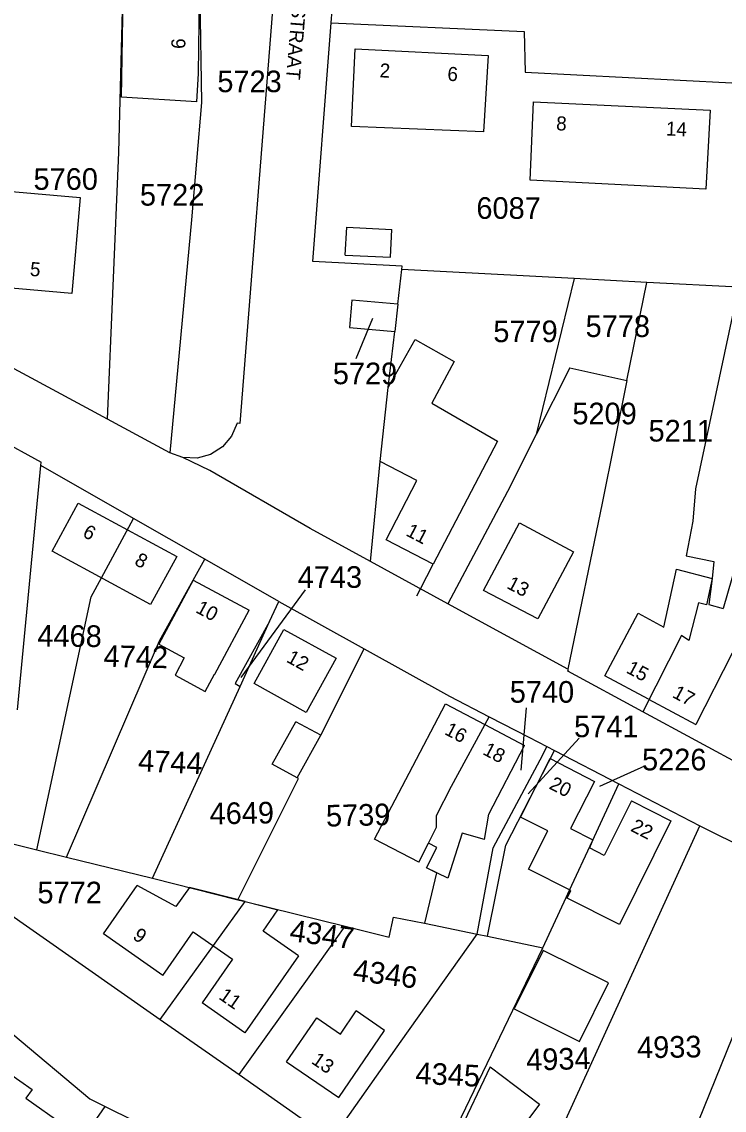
# Model space of a CAD drawing. Extents: x 191922 to 199923, y 328959 to 333350.
# Drawn here: x 197017.7 to 197105.3, y 330624.1 to 330759.9 of the extents above; entities that cross this region are included whole.
import ezdxf

# ---------------------------------------------------------------- set-up
doc = ezdxf.new("R2010")
doc.units = 0
for name, color, linetype in [('bouwvlak', 7, 'Continuous'), ('enkelbestemming', 7, 'Continuous'), ('Level 6', 7, 'Continuous'), ('maatvoering - maximum aantal wooneenheden', 7, 'Continuous'), ('Maatvoering_symbolen', 7, 'Continuous'), ('recreatiewoning', 7, 'Continuous')]:
    doc.layers.add(name, color=color, linetype=linetype)

msp = doc.modelspace()

# ---------------------------------------------------------------- linework, layer by layer
at = {"layer": 'bouwvlak'}
for p, q in [((197059.36, 330717.84), (197061.46, 330722.9)), ((197053.02, 330688.99), (197044.99, 330678.07)), ((197080.55, 330674.28), (197079.9, 330666.52)), ((197087.18, 330670.5), (197080.83, 330663.57)), ((197095.33, 330667.01), (197089.7, 330664.48))]:
    msp.add_line(p, q, dxfattribs=at)
at = {"layer": 'Level 6'}
for p, q in [((197052.09, 330801.89), (197044.86, 330709.76)), ((197039.83, 330765.25), (197040.08, 330749.8)), ((197030.03, 330753.28), (197030.31, 330764.49)), ((197056.26, 330759.74), (197056.62, 330764.5)), ((197053.96, 330729.95), (197056.26, 330759.74)), ((197056.26, 330759.74), (197080.33, 330758.65)), ((197080.33, 330758.65), (197080.44, 330753.58)), ((197029.77, 330743.54), (197030.03, 330753.28)), ((197080.44, 330753.58), (197106.2, 330752.24)), ((197040.08, 330749.8), (197038.83, 330735.16)), ((197028.33, 330710.29), (197029.77, 330743.54)), ((197038.83, 330735.16), (197036.11, 330706.09)), ((197065.09, 330729.39), (197053.96, 330729.95)), ((197064.54, 330724.62), (197065.04, 330728.98)), ((197065.04, 330728.98), (197065.09, 330729.39)), ((197086.57, 330727.83), (197065.04, 330728.98)), ((197086.57, 330727.83), (197081.8, 330708.38)), ((197095.62, 330727.35), (197086.57, 330727.83)), ((197093.13, 330715.12), (197095.62, 330727.35)), ((197107.07, 330726.77), (197095.62, 330727.35)), ((197107.07, 330726.77), (197101.68, 330701.6)), ((197058.82, 330725.14), (197058.55, 330721.71)), ((197064.54, 330724.62), (197058.82, 330725.14)), ((197064.54, 330724.62), (197064.2, 330721.22)), ((197058.55, 330721.71), (197064.2, 330721.22)), ((197063.37, 330714.24), (197064.2, 330721.22)), ((197028.33, 330710.29), (197011.18, 330719.54)), ((197028.33, 330710.29), (197011.18, 330719.54)), ((197086.02, 330716.68), (197081.8, 330708.38)), ((197086.02, 330716.68), (197093.13, 330715.12)), ((197093.13, 330715.12), (197090.03, 330699.83)), ((197062.34, 330705.03), (197063.37, 330714.24)), ((197010.39, 330710.2), (197020.06, 330704.94)), ((197036.11, 330706.09), (197028.33, 330710.29)), ((197036.11, 330706.09), (197028.33, 330710.29)), ((197044.5, 330709.8), (197043.83, 330708.18)), ((197044.86, 330709.76), (197044.5, 330709.8)), ((197043.83, 330708.18), (197042.69, 330706.84)), ((197081.8, 330708.38), (197078.23, 330701.27)), ((197042.69, 330706.84), (197041.21, 330705.89)), ((197037.76, 330705.5), (197036.11, 330706.09)), ((197037.76, 330705.5), (197036.11, 330706.09)), ((197041.11, 330703.89), (197037.76, 330705.5)), ((197041.11, 330703.89), (197037.76, 330705.5)), ((197039.52, 330705.43), (197037.76, 330705.5)), ((197041.21, 330705.89), (197039.52, 330705.43)), ((197017.13, 330674.05), (197020.02, 330704.5)), ((197020.02, 330704.5), (197020.06, 330704.94)), ((197031.57, 330697.91), (197020.02, 330704.5)), ((197061.15, 330692.54), (197062.34, 330705.03)), ((197053.62, 330696.64), (197041.11, 330703.89)), ((197053.62, 330696.64), (197041.11, 330703.89)), ((197101.68, 330701.6), (197101.35, 330697.56)), ((197078.23, 330701.27), (197070.81, 330687.27)), ((197090.03, 330699.83), (197085.78, 330679.1)), ((197027.58, 330690.51), (197031.57, 330697.91)), ((197040.5, 330692.82), (197031.57, 330697.91)), ((197101.35, 330697.56), (197100.52, 330693.26)), ((197061.15, 330692.54), (197053.62, 330696.64)), ((197061.15, 330692.54), (197053.62, 330696.64)), ((197100.52, 330693.26), (197103.98, 330692.55)), ((197034.82, 330682.62), (197040.5, 330692.82)), ((197049.72, 330687.56), (197040.5, 330692.82)), ((197070.81, 330687.27), (197061.15, 330692.54)), ((197070.81, 330687.27), (197061.15, 330692.54)), ((197103.98, 330692.55), (197103.78, 330690.41)), ((197026.3, 330688.13), (197027.58, 330690.51)), ((197103.78, 330690.41), (197103.06, 330687.12)), ((197019.55, 330656.58), (197026.3, 330688.13)), ((197048.57, 330685.04), (197049.72, 330687.56)), ((197049.72, 330687.56), (197060.35, 330681.66)), ((197085.78, 330679.1), (197070.81, 330687.27)), ((197085.78, 330679.1), (197070.81, 330687.27)), ((197102.05, 330687.39), (197100.86, 330682.68)), ((197103.06, 330687.12), (197102.05, 330687.39)), ((197048.57, 330685.04), (197044.26, 330677.3)), ((197044.88, 330676.96), (197048.57, 330685.04)), ((197023.24, 330655.67), (197034.82, 330682.62)), ((197099.95, 330683.29), (197095.12, 330673.77)), ((197100.86, 330682.68), (197099.95, 330683.29)), ((197054.95, 330670.87), (197060.35, 330681.66)), ((197060.35, 330681.66), (197071, 330675.74)), ((197085.76, 330678.85), (197085.85, 330679.07)), ((197085.76, 330678.85), (197085.85, 330679.07)), ((197095.12, 330673.77), (197085.76, 330678.85)), ((197095.12, 330673.77), (197085.76, 330678.85)), ((197085.85, 330679.07), (197085.78, 330679.1)), ((197085.85, 330679.07), (197085.78, 330679.1)), ((197033.94, 330653.02), (197044.88, 330676.96)), ((197044.26, 330677.3), (197044.88, 330676.96)), ((197071, 330675.74), (197075.94, 330673.18)), ((197071.26, 330664.53), (197075.94, 330673.18)), ((197075.94, 330673.18), (197080.91, 330670.61)), ((197108.85, 330666.33), (197095.12, 330673.77)), ((197108.85, 330666.33), (197095.12, 330673.77)), ((197052.02, 330665.57), (197054.95, 330670.87)), ((197080.91, 330670.61), (197083.16, 330669.46)), ((197078.05, 330657.17), (197084.08, 330668.98)), ((197082.64, 330668.44), (197083.16, 330669.46)), ((197083.16, 330669.46), (197084.08, 330668.98)), ((197084.08, 330668.98), (197092.14, 330664.8)), ((197076.47, 330656.8), (197082.64, 330668.44)), ((197044.59, 330650.33), (197052.19, 330665.47)), ((197052.19, 330665.47), (197052.02, 330665.57)), ((197088.85, 330657.71), (197092.14, 330664.8)), ((197092.14, 330664.8), (197102.21, 330659.57)), ((197069.4, 330660.85), (197071.26, 330664.53)), ((197069.4, 330659.41), (197069.4, 330660.85)), ((197068.38, 330657.39), (197069.4, 330659.41)), ((197077.51, 330605.35), (197102.21, 330659.57)), ((197102.21, 330659.57), (197114.46, 330653.43)), ((197015.54, 330657.58), (197019.55, 330656.58)), ((197019.55, 330656.58), (197023.24, 330655.67)), ((197068.15, 330654.32), (197069.41, 330656.84)), ((197069.41, 330656.84), (197068.38, 330657.39)), ((197074.46, 330646.05), (197076.47, 330656.8)), ((197075.73, 330645.79), (197078.05, 330657.17)), ((197085.98, 330651.55), (197088.85, 330657.71)), ((197023.24, 330655.67), (197033.94, 330653.02)), ((197069.4, 330653.71), (197068.15, 330654.32)), ((197033.94, 330653.02), (197044.59, 330650.33)), ((197069.4, 330653.71), (197067.87, 330647.4)), ((197114.46, 330653.43), (197097.4, 330611.3)), ((197012.4, 330651.18), (197034.92, 330635.42)), ((197085.55, 330650.61), (197085.98, 330651.55)), ((197034.92, 330635.42), (197045.5, 330650.11)), ((197044.59, 330650.33), (197045.5, 330650.11)), ((197045.5, 330650.11), (197058, 330647.03)), ((197082.64, 330644.36), (197085.55, 330650.61)), ((197053.51, 330640.71), (197058, 330647.03)), ((197058, 330647.03), (197063.48, 330645.68)), ((197063.48, 330645.68), (197064.03, 330648.19)), ((197064.03, 330648.19), (197067.87, 330647.4)), ((197067.87, 330647.4), (197074.46, 330646.05)), ((197064.99, 330632.7), (197074.46, 330646.05)), ((197074.46, 330646.05), (197075.73, 330645.79)), ((197075.73, 330645.79), (197082.64, 330644.36)), ((197067.46, 330612.84), (197082.64, 330644.36)), ((197044.75, 330628.53), (197053.51, 330640.71)), ((197034.92, 330635.42), (197044.75, 330628.53)), ((197016.56, 330633.59), (197026.16, 330625.5)), ((197056.45, 330620.61), (197064.99, 330632.7)), ((197044.75, 330628.53), (197056.31, 330620.44)), ((197026.16, 330625.5), (197028.05, 330624.57)), ((197023.99, 330618.66), (197028.05, 330624.57)), ((197028.05, 330624.57), (197042.13, 330617.62))]:
    msp.add_line(p, q, dxfattribs=at)
at = {"layer": 'recreatiewoning'}
for p, q in [((197039.83, 330765.25), (197039.66, 330753.43)), ((197030.11, 330750.47), (197030.31, 330764.49)), ((197058.77, 330746.82), (197059.22, 330756.5)), ((197059.22, 330756.5), (197075.83, 330755.66)), ((197075.83, 330755.66), (197075.25, 330746.15)), ((197039.66, 330753.43), (197039.44, 330749.89)), ((197039.44, 330749.89), (197030.11, 330750.47)), ((197081.08, 330740.12), (197081.49, 330749.88)), ((197081.49, 330749.88), (197103.51, 330748.83)), ((197103.51, 330748.83), (197102.99, 330738.99)), ((197075.25, 330746.15), (197058.77, 330746.82)), ((197102.99, 330738.99), (197081.08, 330740.12)), ((197015.93, 330738.75), (197024.94, 330737.96)), ((197024.94, 330737.96), (197023.88, 330725.97)), ((197058.01, 330730.77), (197058.18, 330734.23)), ((197058.18, 330734.23), (197063.83, 330733.95)), ((197063.65, 330730.49), (197063.83, 330733.95)), ((197058.01, 330730.77), (197063.65, 330730.49)), ((197023.88, 330725.97), (197014.87, 330726.76)), ((197063.37, 330714.24), (197066.72, 330720.23)), ((197066.72, 330720.23), (197071.59, 330717.5)), ((197071.59, 330717.5), (197068.78, 330712.3)), ((197062.34, 330705.03), (197063.37, 330714.24)), ((197068.78, 330712.3), (197077, 330707.56)), ((197077, 330707.56), (197068.97, 330692.19)), ((197066.94, 330702.63), (197062.34, 330705.03)), ((197063.12, 330695.23), (197066.94, 330702.63)), ((197021.45, 330693.83), (197024.7, 330699.82)), ((197024.7, 330699.82), (197036.98, 330693.15)), ((197075.24, 330688.91), (197079.73, 330697.35)), ((197079.73, 330697.35), (197086.48, 330693.74)), ((197068.97, 330692.19), (197063.12, 330695.23)), ((197033.73, 330687.17), (197021.45, 330693.83)), ((197086.48, 330693.74), (197082.01, 330685.39)), ((197107.22, 330693.86), (197105.14, 330686.66)), ((197036.98, 330693.15), (197033.73, 330687.17)), ((197067.38, 330689.14), (197068.97, 330692.19)), ((197097.74, 330684.36), (197099.33, 330691.6)), ((197099.33, 330691.6), (197103.78, 330690.41)), ((197039.03, 330690.22), (197046.01, 330686.46)), ((197066.92, 330688.25), (197067.38, 330689.14)), ((197103.78, 330690.41), (197103.33, 330687.18)), ((197082.01, 330685.39), (197075.24, 330688.91)), ((197103.33, 330687.18), (197105.14, 330686.66)), ((197090.37, 330678.29), (197094.53, 330686.1)), ((197094.53, 330686.1), (197097.74, 330684.36)), ((197046.62, 330677.31), (197050.36, 330684.05)), ((197050.36, 330684.05), (197056.88, 330680.47)), ((197106.27, 330681.1), (197101.74, 330672.21)), ((197056.88, 330680.47), (197053.11, 330673.7)), ((197095.81, 330675.38), (197090.37, 330678.29)), ((197053.11, 330673.7), (197046.62, 330677.31)), ((197065.98, 330666.13), (197070.49, 330674.77)), ((197070.49, 330674.77), (197075.4, 330672.19)), ((197095.81, 330675.38), (197101.74, 330672.21)), ((197048.9, 330667.26), (197051.82, 330672.54)), ((197054.95, 330670.87), (197051.82, 330672.54)), ((197075.4, 330672.19), (197080.36, 330669.57)), ((197052.02, 330665.57), (197054.95, 330670.87)), ((197075.89, 330661.02), (197080.36, 330669.57)), ((197079.84, 330660.66), (197083.55, 330667.95)), ((197083.55, 330667.95), (197089.11, 330665.11)), ((197052.02, 330665.57), (197048.9, 330667.26)), ((197061.67, 330657.9), (197065.98, 330666.13)), ((197089.11, 330665.11), (197086.1, 330659.22)), ((197093.7, 330662.69), (197090.28, 330655.87)), ((197093.7, 330662.69), (197098.6, 330660.17)), ((197075.39, 330657.86), (197075.89, 330661.02)), ((197083.27, 330658.92), (197079.84, 330660.66)), ((197086.1, 330659.22), (197088.9, 330657.83)), ((197098.6, 330660.17), (197092.2, 330647.24)), ((197067.18, 330655.02), (197061.67, 330657.9)), ((197072.58, 330658.63), (197070.79, 330653.04)), ((197075.39, 330657.86), (197072.58, 330658.63)), ((197080.84, 330654.17), (197083.27, 330658.92)), ((197067.18, 330655.02), (197068.38, 330657.39)), ((197068.15, 330654.32), (197069.41, 330656.84)), ((197069.41, 330656.84), (197068.38, 330657.39)), ((197088.9, 330657.83), (197088.45, 330656.81)), ((197090.28, 330655.87), (197088.45, 330656.81)), ((197070.79, 330653.04), (197068.15, 330654.32)), ((197086.12, 330651.48), (197080.84, 330654.17)), ((197027.83, 330646.08), (197032.05, 330652.11)), ((197036.88, 330649.5), (197032.05, 330652.11)), ((197038.59, 330651.85), (197036.88, 330649.5)), ((197045.5, 330650.11), (197038.59, 330651.85)), ((197085.69, 330650.54), (197086.12, 330651.48)), ((197045.51, 330650.14), (197045.5, 330650.11)), ((197045.51, 330650.14), (197049.61, 330649.08)), ((197092.2, 330647.24), (197085.69, 330650.54)), ((197047.76, 330646.41), (197049.61, 330649.08)), ((197035.23, 330640.9), (197027.83, 330646.08)), ((197052.15, 330643.36), (197047.76, 330646.41)), ((197052.15, 330643.36), (197045.48, 330633.76)), ((197082.7, 330644.03), (197079.06, 330636.74)), ((197090.85, 330639.98), (197082.7, 330644.03)), ((197087.2, 330632.68), (197090.85, 330639.98)), ((197045.48, 330633.76), (197040.14, 330637.47)), ((197057.39, 330633.58), (197059.36, 330636.47)), ((197062.91, 330634.03), (197059.36, 330636.47)), ((197079.06, 330636.74), (197087.2, 330632.68)), ((197050.68, 330630.11), (197054.44, 330635.62)), ((197054.44, 330635.62), (197057.39, 330633.58)), ((197057.2, 330625.66), (197062.91, 330634.03)), ((197050.68, 330630.11), (197057.2, 330625.66)), ((197076.07, 330629.48), (197071.89, 330620.72)), ((197076.07, 330629.48), (197082.24, 330624.84)), ((197015.87, 330628.82), (197018.96, 330626.66)), ((197018.96, 330626.66), (197018.18, 330625.58)), ((197018.18, 330625.58), (197022.86, 330622.27)), ((197082.24, 330624.84), (197079.55, 330621.28))]:
    msp.add_line(p, q, dxfattribs=at)
for points in [[(197039.03, 330690.22), (197034.75, 330682.22), (197037.93, 330680.52), (197036.77, 330678.34), (197040.54, 330676.32), (197041.7, 330678.48), (197041.72, 330678.47), (197046.01, 330686.46)], [(197035.23, 330640.9), (197039.04, 330646.34), (197043.95, 330642.92), (197040.14, 330637.47)]]:
    msp.add_lwpolyline(points, dxfattribs=at)

# ---------------------------------------------------------------- texts
at = {"layer": 'enkelbestemming'}
for s, rotation, p in [('5723', 0, (197042.05, 330751.08)), ('5760', 0, (197019.12, 330738.9)), ('5722', 0, (197032.39, 330736.93)), ('6087', 0, (197074.36, 330735.28)), ('5778', 0, (197087.98, 330720.54)), ('5779', 0, (197076.47, 330719.9)), ('5729', 0, (197056.45, 330714.65)), ('5209', 0, (197086.33, 330709.65)), ('5211', 0, (197095.83, 330707.5)), ('4468', 359.5412, (197019.59, 330681.93)), ('4742', 358.5564, (197027.83, 330679.42)), ('4744', 357.301, (197032.12, 330666.37)), ('4649', 0.925, (197041.1, 330659.74)), ('5739', 1.3817, (197055.63, 330659.46)), ('4347', 352.5116, (197050.96, 330645.21)), ('4346', 352.7323, (197058.85, 330640.27)), ('4933', 0.925, (197094.42, 330630.56)), ('4934', 1.5559, (197080.6, 330629.02)), ('4345', 357.2901, (197066.72, 330627.39))]:
    msp.add_text(s, height=2.7, rotation=rotation, dxfattribs=at).set_placement(p)
for s, p in [('4743', (197052.07, 330689.25)), ('5740', (197078.52, 330674.92)), ('5741', (197086.54, 330670.62)), ('5226', (197095.02, 330666.48)), ('5772', (197019.61, 330649.89))]:
    msp.add_text(s, height=2.7, dxfattribs=at).set_placement(p)
at = {"layer": 'maatvoering - maximum aantal wooneenheden'}
for s, rotation, p in [('9', 269.1398, (197036.32, 330757.81)), ('2', 357.1319, (197062.26, 330752.94)), ('6', 357.1319, (197070.71, 330752.51)), ('8', 357.3037, (197084.28, 330746.34)), ('14', 357.3037, (197097.97, 330745.69)), ('5', 355.0079, (197018.62, 330728.18)), ('6', 331.4856, (197025.12, 330695.72)), ('11', 332.5378, (197065.45, 330695.83)), ('8', 331.4856, (197031.59, 330692.21)), ('13', 332.5378, (197078.03, 330689.26)), ('10', 331.742, (197039.23, 330686.25)), ('12', 331.1515, (197050.55, 330680.07)), ('15', 331.8971, (197092.93, 330678.73)), ('17', 331.8701, (197098.69, 330675.66)), ('16', 332.3323, (197070.27, 330671.04)), ('18', 332.1534, (197075.04, 330668.54)), ('20', 332.9733, (197083.31, 330664.25)), ('22', 332.7169, (197093.48, 330658.98)), ('9', 324.9892, (197031.37, 330645.55)), ('11', 325.2287, (197042.11, 330638.05)), ('13', 325.6894, (197053.67, 330630.01))]:
    msp.add_text(s, height=1.75, rotation=rotation, dxfattribs=at).set_placement(p)
at = {"layer": 'Maatvoering_symbolen'}
msp.add_text('MARGRIETSTRAAT', height=1.75, rotation=265.3506, dxfattribs=at).set_placement((197052.36, 330774.22))

doc.saveas('drawing.dxf')
